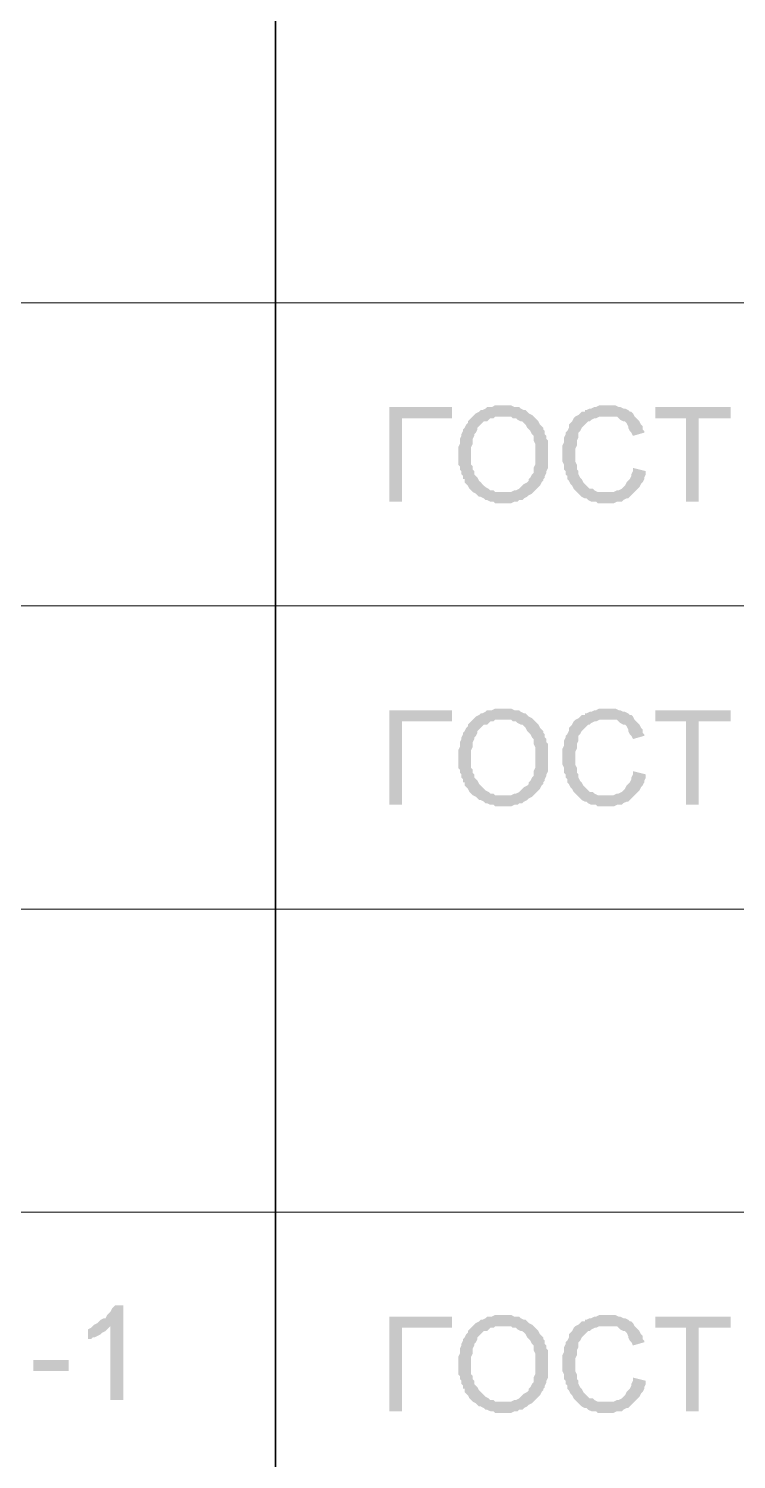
# Model space of a CAD drawing. Header units: millimetres. Extents: x -383313 to -161684, y -117025 to 99224.
# Drawn here: x -371115 to -369246, y -32734 to -28959 of the extents above; entities that cross this region are included whole.
import ezdxf

# ---------------------------------------------------------------- set-up
doc = ezdxf.new("R2010")
doc.units = ezdxf.units.MM
doc.header["$MEASUREMENT"] = 0
doc.layers.add('PDF_Geometry', color=7, linetype='Continuous')
doc.layers.add('PDF_Solid Fills', color=7, linetype='Continuous')

# ---------------------------------------------------------------- blocks, each defined once
blk = doc.blocks.new('A$Cf5759c35')
at = {"layer": 'PDF_Solid Fills'}
for points in [[(-11535.8, -11692.5), (-11700.9, -11692.5), (-11700.9, -11942.2), (-11667.1, -11942.2), (-11667.1, -11722.1), (-11535.8, -11722.1)], [(-11400.4, -11688.2), (-11400.4, -11688.2), (-11421.5, -11688.2), (-11430, -11692.5), (-11434.2, -11692.5), (-11442.7, -11692.5), (-11446.9, -11696.7), (-11455.4, -11700.9), (-11459.6, -11700.9), (-11463.9, -11705.2), (-11472.3, -11709.4), (-11476.6, -11713.6), (-11400.4, -11717.9), (-11391.9, -11717.9), (-11387.7, -11717.9), (-11379.2, -11717.9), (-11375, -11722.1), (-11366.5, -11722.1), (-11362.3, -11726.3), (-11353.8, -11730.6), (-11349.6, -11730.6), (-11345.3, -11734.8), (-11341.1, -11739), (-11336.9, -11747.5), (-11332.6, -11751.7), (-11328.4, -11756), (-11324.2, -11764.4), (-11319.9, -11768.7), (-11319.9, -11777.1), (-11319.9, -11781.4), (-11315.7, -11789.8), (-11315.7, -11794.1), (-11315.7, -11802.5), (-11315.7, -11811), (-11315.7, -11819.5), (-11315.7, -11823.7), (-11315.7, -11832.2), (-11315.7, -11840.6), (-11315.7, -11844.9), (-11319.9, -11853.3), (-11319.9, -11857.6), (-11319.9, -11866), (-11324.2, -11870.3), (-11328.4, -11878.7), (-11332.6, -11883), (-11332.6, -11887.2), (-11336.9, -11891.4), (-11336.9, -11891.4), (-11345.3, -11895.7), (-11349.6, -11899.9), (-11353.8, -11904.1), (-11358, -11908.4), (-11366.5, -11912.6), (-11370.7, -11912.6), (-11379.2, -11916.8), (-11383.4, -11916.8), (-11391.9, -11916.8), (-11400.4, -11916.8), (-11319.9, -11916.8), (-11315.7, -11912.6), (-11311.5, -11908.4), (-11307.2, -11904.1), (-11303, -11899.9), (-11298.8, -11891.4), (-11294.5, -11887.2), (-11294.5, -11883), (-11290.3, -11878.7), (-11290.3, -11874.5), (-11286.1, -11866), (-11286.1, -11861.8), (-11281.8, -11853.3), (-11281.8, -11844.9), (-11281.8, -11840.6), (-11281.8, -11832.2), (-11281.8, -11823.7), (-11281.8, -11819.5), (-11281.8, -11819.5), (-11281.8, -11811), (-11281.8, -11802.5), (-11281.8, -11794.1), (-11281.8, -11789.8), (-11281.8, -11781.4), (-11286.1, -11777.1), (-11286.1, -11768.7), (-11290.3, -11764.4), (-11290.3, -11756), (-11294.5, -11751.7), (-11294.5, -11747.5), (-11298.8, -11743.3), (-11303, -11739), (-11307.2, -11730.6), (-11311.5, -11726.3), (-11315.7, -11722.1), (-11319.9, -11717.9), (-11324.2, -11713.6), (-11332.6, -11709.4), (-11336.9, -11705.2), (-11341.1, -11700.9), (-11345.3, -11700.9), (-11353.8, -11696.7), (-11358, -11692.5), (-11366.5, -11692.5), (-11370.7, -11692.5), (-11379.2, -11688.2), (-11383.4, -11688.2), (-11391.9, -11688.2)], [(-11125.2, -11688.2), (-11125.2, -11688.2), (-11146.4, -11688.2), (-11154.8, -11692.5), (-11159.1, -11692.5), (-11167.5, -11696.7), (-11171.8, -11696.7), (-11180.2, -11700.9), (-11184.5, -11700.9), (-11184.5, -11705.2), (-11192.9, -11705.2), (-11197.2, -11709.4), (-11201.4, -11713.6), (-11209.9, -11717.9), (-11214.1, -11722.1), (-11218.3, -11730.6), (-11222.6, -11734.8), (-11226.8, -11739), (-11226.8, -11747.5), (-11226.8, -11747.5), (-11231, -11756), (-11235.3, -11760.2), (-11235.3, -11764.4), (-11239.5, -11772.9), (-11239.5, -11781.4), (-11239.5, -11785.6), (-11243.7, -11794.1), (-11243.7, -11798.3), (-11243.7, -11806.8), (-11243.7, -11815.2), (-11243.7, -11823.7), (-11243.7, -11827.9), (-11243.7, -11836.4), (-11239.5, -11844.9), (-11239.5, -11849.1), (-11239.5, -11857.6), (-11235.3, -11861.8), (-11235.3, -11870.3), (-11231, -11874.5), (-11231, -11883), (-11231, -11883), (-11226.8, -11887.2), (-11222.6, -11895.7), (-11218.3, -11899.9), (-11214.1, -11908.4), (-11209.9, -11912.6), (-11205.6, -11916.8), (-11201.4, -11921.1), (-11129.4, -11916.8), (-11133.7, -11916.8), (-11137.9, -11916.8), (-11146.4, -11916.8), (-11150.6, -11916.8), (-11159.1, -11912.6), (-11163.3, -11908.4), (-11171.8, -11908.4), (-11176, -11904.1), (-11180.2, -11899.9), (-11184.5, -11895.7), (-11188.7, -11891.4), (-11192.9, -11883), (-11197.2, -11878.7), (-11201.4, -11870.3), (-11201.4, -11870.3), (-11201.4, -11861.8), (-11205.6, -11857.6), (-11205.6, -11849.1), (-11205.6, -11844.9), (-11209.9, -11836.4), (-11209.9, -11832.2), (-11209.9, -11823.7), (-11209.9, -11815.2), (-11209.9, -11815.2), (-11209.9, -11806.8), (-11209.9, -11802.5), (-11205.6, -11794.1), (-11205.6, -11785.6), (-11205.6, -11781.4), (-11201.4, -11772.9), (-11201.4, -11768.7), (-11201.4, -11760.2), (-11197.2, -11756), (-11192.9, -11747.5), (-11188.7, -11743.3), (-11184.5, -11739), (-11180.2, -11734.8), (-11176, -11730.6), (-11171.8, -11730.6), (-11167.5, -11726.3), (-11159.1, -11722.1), (-11154.8, -11722.1), (-11146.4, -11717.9), (-11142.1, -11717.9), (-11133.7, -11717.9), (-11125.2, -11717.9), (-11053.2, -11717.9), (-11057.5, -11709.4), (-11061.7, -11705.2), (-11065.9, -11705.2), (-11070.2, -11700.9), (-11078.6, -11696.7), (-11082.9, -11696.7), (-11091.3, -11692.5), (-11095.6, -11692.5), (-11104, -11688.2), (-11112.5, -11688.2), (-11116.7, -11688.2)], [(-10799.2, -11692.5), (-10998.2, -11692.5), (-10998.2, -11722.1), (-10917.8, -11722.1), (-10917.8, -11942.2), (-10883.9, -11942.2), (-10883.9, -11722.1), (-10799.2, -11722.1)], [(-11476.6, -11713.6), (-11480.8, -11717.9), (-11485, -11722.1), (-11489.3, -11726.3), (-11493.5, -11730.6), (-11493.5, -11734.8), (-11497.7, -11739), (-11502, -11747.5), (-11506.2, -11751.7), (-11506.2, -11756), (-11510.4, -11764.4), (-11510.4, -11768.7), (-11514.7, -11777.1), (-11514.7, -11781.4), (-11514.7, -11789.8), (-11518.9, -11798.3), (-11518.9, -11806.8), (-11518.9, -11811), (-11518.9, -11819.5), (-11518.9, -11823.7), (-11518.9, -11827.9), (-11518.9, -11836.4), (-11518.9, -11844.9), (-11514.7, -11849.1), (-11514.7, -11857.6), (-11510.4, -11861.8), (-11510.4, -11870.3), (-11506.2, -11874.5), (-11506.2, -11883), (-11502, -11883), (-11502, -11891.4), (-11497.7, -11895.7), (-11493.5, -11899.9), (-11489.3, -11908.4), (-11485, -11912.6), (-11480.8, -11916.8), (-11472.3, -11921.1), (-11468.1, -11925.3), (-11463.9, -11929.5), (-11459.6, -11929.5), (-11451.2, -11933.8), (-11446.9, -11938), (-11442.7, -11938), (-11434.2, -11942.2), (-11425.8, -11942.2), (-11421.5, -11946.5), (-11413.1, -11946.5), (-11404.6, -11946.5), (-11400.4, -11946.5), (-11400.4, -11946.5), (-11391.9, -11946.5), (-11383.4, -11946.5), (-11379.2, -11946.5), (-11370.7, -11942.2), (-11362.3, -11942.2), (-11358, -11938), (-11349.6, -11938), (-11345.3, -11933.8), (-11336.9, -11929.5), (-11336.9, -11929.5), (-11332.6, -11925.3), (-11324.2, -11921.1), (-11319.9, -11916.8), (-11400.4, -11916.8), (-11400.4, -11916.8), (-11408.8, -11916.8), (-11413.1, -11916.8), (-11421.5, -11916.8), (-11425.8, -11912.6), (-11434.2, -11912.6), (-11438.5, -11908.4), (-11446.9, -11904.1), (-11451.2, -11899.9), (-11455.4, -11895.7), (-11459.6, -11891.4), (-11459.6, -11891.4), (-11463.9, -11887.2), (-11468.1, -11878.7), (-11472.3, -11874.5), (-11476.6, -11870.3), (-11476.6, -11861.8), (-11480.8, -11857.6), (-11480.8, -11849.1), (-11485, -11844.9), (-11485, -11836.4), (-11485, -11827.9), (-11485, -11819.5), (-11485, -11815.2), (-11485, -11806.8), (-11485, -11798.3), (-11480.8, -11789.8), (-11480.8, -11781.4), (-11480.8, -11777.1), (-11476.6, -11768.7), (-11476.6, -11764.4), (-11472.3, -11760.2), (-11468.1, -11751.7), (-11468.1, -11747.5), (-11463.9, -11743.3), (-11459.6, -11739), (-11455.4, -11734.8), (-11451.2, -11730.6), (-11442.7, -11730.6), (-11438.5, -11726.3), (-11434.2, -11722.1), (-11425.8, -11722.1), (-11421.5, -11717.9), (-11413.1, -11717.9), (-11404.6, -11717.9), (-11400.4, -11717.9)], [(-11053.2, -11717.9), (-11125.2, -11717.9), (-11099.8, -11717.9), (-11095.6, -11722.1), (-11091.3, -11726.3), (-11082.9, -11730.6), (-11078.6, -11730.6), (-11074.4, -11734.8), (-11070.2, -11743.3), (-11070.2, -11747.5), (-11065.9, -11756), (-11061.7, -11760.2), (-11057.5, -11768.7), (-11027.8, -11760.2), (-11027.8, -11756), (-11032.1, -11751.7), (-11032.1, -11743.3), (-11036.3, -11739), (-11040.5, -11730.6), (-11044.8, -11726.3), (-11049, -11722.1)], [(-11057.5, -11853.3), (-11057.5, -11853.3), (-11057.5, -11861.8), (-11061.7, -11870.3), (-11061.7, -11874.5), (-11065.9, -11883), (-11070.2, -11887.2), (-11074.4, -11891.4), (-11078.6, -11899.9), (-11082.9, -11904.1), (-11082.9, -11904.1), (-11087.1, -11908.4), (-11095.6, -11912.6), (-11099.8, -11912.6), (-11108.3, -11916.8), (-11112.5, -11916.8), (-11121, -11916.8), (-11129.4, -11916.8), (-11201.4, -11921.1), (-11197.2, -11925.3), (-11192.9, -11929.5), (-11184.5, -11933.8), (-11180.2, -11933.8), (-11176, -11938), (-11167.5, -11942.2), (-11163.3, -11942.2), (-11154.8, -11942.2), (-11150.6, -11946.5), (-11142.1, -11946.5), (-11133.7, -11946.5), (-11125.2, -11946.5), (-11125.2, -11946.5), (-11116.7, -11946.5), (-11108.3, -11946.5), (-11099.8, -11942.2), (-11095.6, -11942.2), (-11087.1, -11942.2), (-11082.9, -11938), (-11074.4, -11933.8), (-11070.2, -11933.8), (-11065.9, -11929.5), (-11061.7, -11925.3), (-11057.5, -11921.1), (-11053.2, -11916.8), (-11049, -11912.6), (-11044.8, -11908.4), (-11040.5, -11904.1), (-11036.3, -11895.7), (-11032.1, -11891.4), (-11027.8, -11883), (-11027.8, -11878.7), (-11023.6, -11870.3), (-11023.6, -11861.8)], [(-11535.8, -12492.6), (-11700.9, -12492.6), (-11700.9, -12742.3), (-11667.1, -12742.3), (-11667.1, -12522.2), (-11535.8, -12522.2)], [(-11400.4, -12488.3), (-11400.4, -12488.3), (-11421.5, -12488.3), (-11430, -12492.6), (-11434.2, -12492.6), (-11442.7, -12492.6), (-11446.9, -12496.8), (-11455.4, -12501), (-11459.6, -12501), (-11463.9, -12505.3), (-11472.3, -12509.5), (-11476.6, -12513.7), (-11400.4, -12518), (-11391.9, -12518), (-11387.7, -12518), (-11379.2, -12518), (-11375, -12522.2), (-11366.5, -12522.2), (-11362.3, -12526.4), (-11353.8, -12530.7), (-11349.6, -12530.7), (-11345.3, -12534.9), (-11341.1, -12539.1), (-11336.9, -12547.6), (-11332.6, -12551.8), (-11328.4, -12556.1), (-11324.2, -12564.5), (-11319.9, -12568.8), (-11319.9, -12577.2), (-11319.9, -12581.5), (-11315.7, -12589.9), (-11315.7, -12594.2), (-11315.7, -12602.6), (-11315.7, -12611.1), (-11315.7, -12619.6), (-11315.7, -12623.8), (-11315.7, -12632.3), (-11315.7, -12640.7), (-11315.7, -12645), (-11319.9, -12653.4), (-11319.9, -12657.7), (-11319.9, -12666.1), (-11324.2, -12670.4), (-11328.4, -12678.8), (-11332.6, -12683.1), (-11332.6, -12687.3), (-11336.9, -12691.5), (-11336.9, -12691.5), (-11345.3, -12695.8), (-11349.6, -12700), (-11353.8, -12704.2), (-11358, -12708.5), (-11366.5, -12712.7), (-11370.7, -12712.7), (-11379.2, -12716.9), (-11383.4, -12716.9), (-11391.9, -12716.9), (-11400.4, -12716.9), (-11319.9, -12716.9), (-11315.7, -12712.7), (-11311.5, -12708.5), (-11307.2, -12704.2), (-11303, -12700), (-11298.8, -12691.5), (-11294.5, -12687.3), (-11294.5, -12683.1), (-11290.3, -12678.8), (-11290.3, -12674.6), (-11286.1, -12666.1), (-11286.1, -12661.9), (-11281.8, -12653.4), (-11281.8, -12645), (-11281.8, -12640.7), (-11281.8, -12632.3), (-11281.8, -12623.8), (-11281.8, -12619.6), (-11281.8, -12619.6), (-11281.8, -12611.1), (-11281.8, -12602.6), (-11281.8, -12594.2), (-11281.8, -12589.9), (-11281.8, -12581.5), (-11286.1, -12577.2), (-11286.1, -12568.8), (-11290.3, -12564.5), (-11290.3, -12556.1), (-11294.5, -12551.8), (-11294.5, -12547.6), (-11298.8, -12543.4), (-11303, -12539.1), (-11307.2, -12530.7), (-11311.5, -12526.4), (-11315.7, -12522.2), (-11319.9, -12518), (-11324.2, -12513.7), (-11332.6, -12509.5), (-11336.9, -12505.3), (-11341.1, -12501), (-11345.3, -12501), (-11353.8, -12496.8), (-11358, -12492.6), (-11366.5, -12492.6), (-11370.7, -12492.6), (-11379.2, -12488.3), (-11383.4, -12488.3), (-11391.9, -12488.3)], [(-11125.2, -12488.3), (-11125.2, -12488.3), (-11146.4, -12488.3), (-11154.8, -12492.6), (-11159.1, -12492.6), (-11167.5, -12496.8), (-11171.8, -12496.8), (-11180.2, -12501), (-11184.5, -12501), (-11184.5, -12505.3), (-11192.9, -12505.3), (-11197.2, -12509.5), (-11201.4, -12513.7), (-11209.9, -12518), (-11214.1, -12522.2), (-11218.3, -12530.7), (-11222.6, -12534.9), (-11226.8, -12539.1), (-11226.8, -12547.6), (-11226.8, -12547.6), (-11231, -12556.1), (-11235.3, -12560.3), (-11235.3, -12564.5), (-11239.5, -12573), (-11239.5, -12581.5), (-11239.5, -12585.7), (-11243.7, -12594.2), (-11243.7, -12598.4), (-11243.7, -12606.9), (-11243.7, -12615.3), (-11243.7, -12623.8), (-11243.7, -12628), (-11243.7, -12636.5), (-11239.5, -12645), (-11239.5, -12649.2), (-11239.5, -12657.7), (-11235.3, -12661.9), (-11235.3, -12670.4), (-11231, -12674.6), (-11231, -12683.1), (-11231, -12683.1), (-11226.8, -12687.3), (-11222.6, -12695.8), (-11218.3, -12700), (-11214.1, -12708.5), (-11209.9, -12712.7), (-11205.6, -12716.9), (-11201.4, -12721.2), (-11129.4, -12716.9), (-11133.7, -12716.9), (-11137.9, -12716.9), (-11146.4, -12716.9), (-11150.6, -12716.9), (-11159.1, -12712.7), (-11163.3, -12708.5), (-11171.8, -12708.5), (-11176, -12704.2), (-11180.2, -12700), (-11184.5, -12695.8), (-11188.7, -12691.5), (-11192.9, -12683.1), (-11197.2, -12678.8), (-11201.4, -12670.4), (-11201.4, -12670.4), (-11201.4, -12661.9), (-11205.6, -12657.7), (-11205.6, -12649.2), (-11205.6, -12645), (-11209.9, -12636.5), (-11209.9, -12632.3), (-11209.9, -12623.8), (-11209.9, -12615.3), (-11209.9, -12615.3), (-11209.9, -12606.9), (-11209.9, -12602.6), (-11205.6, -12594.2), (-11205.6, -12585.7), (-11205.6, -12581.5), (-11201.4, -12573), (-11201.4, -12568.8), (-11201.4, -12560.3), (-11197.2, -12556.1), (-11192.9, -12547.6), (-11188.7, -12543.4), (-11184.5, -12539.1), (-11180.2, -12534.9), (-11176, -12530.7), (-11171.8, -12530.7), (-11167.5, -12526.4), (-11159.1, -12522.2), (-11154.8, -12522.2), (-11146.4, -12518), (-11142.1, -12518), (-11133.7, -12518), (-11125.2, -12518), (-11053.2, -12518), (-11057.5, -12509.5), (-11061.7, -12505.3), (-11065.9, -12505.3), (-11070.2, -12501), (-11078.6, -12496.8), (-11082.9, -12496.8), (-11091.3, -12492.6), (-11095.6, -12492.6), (-11104, -12488.3), (-11112.5, -12488.3), (-11116.7, -12488.3)], [(-10799.2, -12492.6), (-10998.2, -12492.6), (-10998.2, -12522.2), (-10917.8, -12522.2), (-10917.8, -12742.3), (-10883.9, -12742.3), (-10883.9, -12522.2), (-10799.2, -12522.2)], [(-11476.6, -12513.7), (-11480.8, -12518), (-11485, -12522.2), (-11489.3, -12526.4), (-11493.5, -12530.7), (-11493.5, -12534.9), (-11497.7, -12539.1), (-11502, -12547.6), (-11506.2, -12551.8), (-11506.2, -12556.1), (-11510.4, -12564.5), (-11510.4, -12568.8), (-11514.7, -12577.2), (-11514.7, -12581.5), (-11514.7, -12589.9), (-11518.9, -12598.4), (-11518.9, -12606.9), (-11518.9, -12611.1), (-11518.9, -12619.6), (-11518.9, -12623.8), (-11518.9, -12628), (-11518.9, -12636.5), (-11518.9, -12645), (-11514.7, -12649.2), (-11514.7, -12657.7), (-11510.4, -12661.9), (-11510.4, -12670.4), (-11506.2, -12674.6), (-11506.2, -12683.1), (-11502, -12683.1), (-11502, -12691.5), (-11497.7, -12695.8), (-11493.5, -12700), (-11489.3, -12708.5), (-11485, -12712.7), (-11480.8, -12716.9), (-11472.3, -12721.2), (-11468.1, -12725.4), (-11463.9, -12729.6), (-11459.6, -12729.6), (-11451.2, -12733.9), (-11446.9, -12738.1), (-11442.7, -12738.1), (-11434.2, -12742.3), (-11425.8, -12742.3), (-11421.5, -12746.6), (-11413.1, -12746.6), (-11404.6, -12746.6), (-11400.4, -12746.6), (-11400.4, -12746.6), (-11391.9, -12746.6), (-11383.4, -12746.6), (-11379.2, -12746.6), (-11370.7, -12742.3), (-11362.3, -12742.3), (-11358, -12738.1), (-11349.6, -12738.1), (-11345.3, -12733.9), (-11336.9, -12729.6), (-11336.9, -12729.6), (-11332.6, -12725.4), (-11324.2, -12721.2), (-11319.9, -12716.9), (-11400.4, -12716.9), (-11400.4, -12716.9), (-11408.8, -12716.9), (-11413.1, -12716.9), (-11421.5, -12716.9), (-11425.8, -12712.7), (-11434.2, -12712.7), (-11438.5, -12708.5), (-11446.9, -12704.2), (-11451.2, -12700), (-11455.4, -12695.8), (-11459.6, -12691.5), (-11459.6, -12691.5), (-11463.9, -12687.3), (-11468.1, -12678.8), (-11472.3, -12674.6), (-11476.6, -12670.4), (-11476.6, -12661.9), (-11480.8, -12657.7), (-11480.8, -12649.2), (-11485, -12645), (-11485, -12636.5), (-11485, -12628), (-11485, -12619.6), (-11485, -12615.3), (-11485, -12606.9), (-11485, -12598.4), (-11480.8, -12589.9), (-11480.8, -12581.5), (-11480.8, -12577.2), (-11476.6, -12568.8), (-11476.6, -12564.5), (-11472.3, -12560.3), (-11468.1, -12551.8), (-11468.1, -12547.6), (-11463.9, -12543.4), (-11459.6, -12539.1), (-11455.4, -12534.9), (-11451.2, -12530.7), (-11442.7, -12530.7), (-11438.5, -12526.4), (-11434.2, -12522.2), (-11425.8, -12522.2), (-11421.5, -12518), (-11413.1, -12518), (-11404.6, -12518), (-11400.4, -12518)], [(-11053.2, -12518), (-11125.2, -12518), (-11099.8, -12518), (-11095.6, -12522.2), (-11091.3, -12526.4), (-11082.9, -12530.7), (-11078.6, -12530.7), (-11074.4, -12534.9), (-11070.2, -12543.4), (-11070.2, -12547.6), (-11065.9, -12556.1), (-11061.7, -12560.3), (-11057.5, -12568.8), (-11027.8, -12560.3), (-11027.8, -12556.1), (-11032.1, -12551.8), (-11032.1, -12543.4), (-11036.3, -12539.1), (-11040.5, -12530.7), (-11044.8, -12526.4), (-11049, -12522.2)], [(-11057.5, -12653.4), (-11057.5, -12653.4), (-11057.5, -12661.9), (-11061.7, -12670.4), (-11061.7, -12674.6), (-11065.9, -12683.1), (-11070.2, -12687.3), (-11074.4, -12691.5), (-11078.6, -12700), (-11082.9, -12704.2), (-11082.9, -12704.2), (-11087.1, -12708.5), (-11095.6, -12712.7), (-11099.8, -12712.7), (-11108.3, -12716.9), (-11112.5, -12716.9), (-11121, -12716.9), (-11129.4, -12716.9), (-11201.4, -12721.2), (-11197.2, -12725.4), (-11192.9, -12729.6), (-11184.5, -12733.9), (-11180.2, -12733.9), (-11176, -12738.1), (-11167.5, -12742.3), (-11163.3, -12742.3), (-11154.8, -12742.3), (-11150.6, -12746.6), (-11142.1, -12746.6), (-11133.7, -12746.6), (-11125.2, -12746.6), (-11125.2, -12746.6), (-11116.7, -12746.6), (-11108.3, -12746.6), (-11099.8, -12742.3), (-11095.6, -12742.3), (-11087.1, -12742.3), (-11082.9, -12738.1), (-11074.4, -12733.9), (-11070.2, -12733.9), (-11065.9, -12729.6), (-11061.7, -12725.4), (-11057.5, -12721.2), (-11053.2, -12716.9), (-11049, -12712.7), (-11044.8, -12708.5), (-11040.5, -12704.2), (-11036.3, -12695.8), (-11032.1, -12691.5), (-11027.8, -12683.1), (-11027.8, -12678.8), (-11023.6, -12670.4), (-11023.6, -12661.9)], [(-12403.7, -14063.1), (-12424.8, -14063.1), (-12429.1, -14067.4), (-12433.3, -14071.6), (-12437.5, -14080.1), (-12441.8, -14084.3), (-12446, -14088.5), (-12450.2, -14097), (-12454.5, -14097), (-12462.9, -14101.2), (-12467.2, -14105.5), (-12471.4, -14109.7), (-12479.9, -14113.9), (-12437.5, -14118.2), (-12437.5, -14312.9), (-12403.7, -14312.9)], [(-12479.9, -14113.9), (-12484.1, -14118.2), (-12488.3, -14122.4), (-12496.8, -14126.6), (-12496.8, -14156.3), (-12496.8, -14152), (-12488.3, -14152), (-12484.1, -14147.8), (-12479.9, -14147.8), (-12471.4, -14143.6), (-12462.9, -14139.3), (-12462.9, -14139.3), (-12458.7, -14135.1), (-12450.2, -14130.9), (-12446, -14126.6), (-12441.8, -14122.4), (-12437.5, -14118.2)], [(-11535.8, -14092.8), (-11700.9, -14092.8), (-11700.9, -14342.5), (-11667.1, -14342.5), (-11667.1, -14122.4), (-11535.8, -14122.4)], [(-11476.6, -14113.9), (-11480.8, -14118.2), (-11485, -14122.4), (-11489.3, -14126.6), (-11493.5, -14130.9), (-11493.5, -14135.1), (-11497.7, -14139.3), (-11502, -14147.8), (-11506.2, -14152), (-11506.2, -14156.3), (-11510.4, -14164.7), (-11510.4, -14169), (-11514.7, -14177.4), (-11514.7, -14181.7), (-11514.7, -14190.1), (-11518.9, -14198.6), (-11518.9, -14207.1), (-11518.9, -14211.3), (-11518.9, -14219.8), (-11518.9, -14224), (-11518.9, -14228.2), (-11518.9, -14236.7), (-11518.9, -14245.2), (-11514.7, -14249.4), (-11514.7, -14257.9), (-11510.4, -14262.1), (-11510.4, -14270.6), (-11506.2, -14274.8), (-11506.2, -14283.3), (-11502, -14283.3), (-11502, -14291.7), (-11497.7, -14296), (-11493.5, -14300.2), (-11489.3, -14308.7), (-11485, -14312.9), (-11480.8, -14317.1), (-11472.3, -14321.4), (-11468.1, -14325.6), (-11463.9, -14329.8), (-11459.6, -14329.8), (-11451.2, -14334.1), (-11446.9, -14338.3), (-11442.7, -14338.3), (-11434.2, -14342.5), (-11425.8, -14342.5), (-11421.5, -14346.8), (-11413.1, -14346.8), (-11404.6, -14346.8), (-11400.4, -14346.8), (-11400.4, -14346.8), (-11391.9, -14346.8), (-11383.4, -14346.8), (-11379.2, -14346.8), (-11370.7, -14342.5), (-11362.3, -14342.5), (-11358, -14338.3), (-11349.6, -14338.3), (-11345.3, -14334.1), (-11336.9, -14329.8), (-11336.9, -14329.8), (-11332.6, -14325.6), (-11324.2, -14321.4), (-11319.9, -14317.1), (-11400.4, -14317.1), (-11400.4, -14317.1), (-11408.8, -14317.1), (-11413.1, -14317.1), (-11421.5, -14317.1), (-11425.8, -14312.9), (-11434.2, -14312.9), (-11438.5, -14308.7), (-11446.9, -14304.4), (-11451.2, -14300.2), (-11455.4, -14296), (-11459.6, -14291.7), (-11459.6, -14291.7), (-11463.9, -14287.5), (-11468.1, -14279), (-11472.3, -14274.8), (-11476.6, -14270.6), (-11476.6, -14262.1), (-11480.8, -14257.9), (-11480.8, -14249.4), (-11485, -14245.2), (-11485, -14236.7), (-11485, -14228.2), (-11485, -14219.8), (-11485, -14215.5), (-11485, -14207.1), (-11485, -14198.6), (-11480.8, -14190.1), (-11480.8, -14181.7), (-11480.8, -14177.4), (-11476.6, -14169), (-11476.6, -14164.7), (-11472.3, -14160.5), (-11468.1, -14152), (-11468.1, -14147.8), (-11463.9, -14143.6), (-11459.6, -14139.3), (-11455.4, -14135.1), (-11451.2, -14130.9), (-11442.7, -14130.9), (-11438.5, -14126.6), (-11434.2, -14122.4), (-11425.8, -14122.4), (-11421.5, -14118.2), (-11413.1, -14118.2), (-11404.6, -14118.2), (-11400.4, -14118.2)], [(-11400.4, -14088.5), (-11400.4, -14088.5), (-11421.5, -14088.5), (-11430, -14092.8), (-11434.2, -14092.8), (-11442.7, -14092.8), (-11446.9, -14097), (-11455.4, -14101.2), (-11459.6, -14101.2), (-11463.9, -14105.5), (-11472.3, -14109.7), (-11476.6, -14113.9), (-11400.4, -14118.2), (-11391.9, -14118.2), (-11387.7, -14118.2), (-11379.2, -14118.2), (-11375, -14122.4), (-11366.5, -14122.4), (-11362.3, -14126.6), (-11353.8, -14130.9), (-11349.6, -14130.9), (-11345.3, -14135.1), (-11341.1, -14139.3), (-11336.9, -14147.8), (-11332.6, -14152), (-11328.4, -14156.3), (-11324.2, -14164.7), (-11319.9, -14169), (-11319.9, -14177.4), (-11319.9, -14181.7), (-11315.7, -14190.1), (-11315.7, -14194.4), (-11315.7, -14202.8), (-11315.7, -14211.3), (-11315.7, -14219.8), (-11315.7, -14224), (-11315.7, -14232.5), (-11315.7, -14240.9), (-11315.7, -14245.2), (-11319.9, -14253.6), (-11319.9, -14257.9), (-11319.9, -14266.3), (-11324.2, -14270.6), (-11328.4, -14279), (-11332.6, -14283.3), (-11332.6, -14287.5), (-11336.9, -14291.7), (-11336.9, -14291.7), (-11345.3, -14296), (-11349.6, -14300.2), (-11353.8, -14304.4), (-11358, -14308.7), (-11366.5, -14312.9), (-11370.7, -14312.9), (-11379.2, -14317.1), (-11383.4, -14317.1), (-11391.9, -14317.1), (-11400.4, -14317.1), (-11319.9, -14317.1), (-11315.7, -14312.9), (-11311.5, -14308.7), (-11307.2, -14304.4), (-11303, -14300.2), (-11298.8, -14291.7), (-11294.5, -14287.5), (-11294.5, -14283.3), (-11290.3, -14279), (-11290.3, -14274.8), (-11286.1, -14266.3), (-11286.1, -14262.1), (-11281.8, -14253.6), (-11281.8, -14245.2), (-11281.8, -14240.9), (-11281.8, -14232.5), (-11281.8, -14224), (-11281.8, -14219.8), (-11281.8, -14219.8), (-11281.8, -14211.3), (-11281.8, -14202.8), (-11281.8, -14194.4), (-11281.8, -14190.1), (-11281.8, -14181.7), (-11286.1, -14177.4), (-11286.1, -14169), (-11290.3, -14164.7), (-11290.3, -14156.3), (-11294.5, -14152), (-11294.5, -14147.8), (-11298.8, -14143.6), (-11303, -14139.3), (-11307.2, -14130.9), (-11311.5, -14126.6), (-11315.7, -14122.4), (-11319.9, -14118.2), (-11324.2, -14113.9), (-11332.6, -14109.7), (-11336.9, -14105.5), (-11341.1, -14101.2), (-11345.3, -14101.2), (-11353.8, -14097), (-11358, -14092.8), (-11366.5, -14092.8), (-11370.7, -14092.8), (-11379.2, -14088.5), (-11383.4, -14088.5), (-11391.9, -14088.5)], [(-11125.2, -14088.5), (-11125.2, -14088.5), (-11146.4, -14088.5), (-11154.8, -14092.8), (-11159.1, -14092.8), (-11167.5, -14097), (-11171.8, -14097), (-11180.2, -14101.2), (-11184.5, -14101.2), (-11184.5, -14105.5), (-11192.9, -14105.5), (-11197.2, -14109.7), (-11201.4, -14113.9), (-11209.9, -14118.2), (-11214.1, -14122.4), (-11218.3, -14130.9), (-11222.6, -14135.1), (-11226.8, -14139.3), (-11226.8, -14147.8), (-11226.8, -14147.8), (-11231, -14156.3), (-11235.3, -14160.5), (-11235.3, -14164.7), (-11239.5, -14173.2), (-11239.5, -14181.7), (-11239.5, -14185.9), (-11243.7, -14194.4), (-11243.7, -14198.6), (-11243.7, -14207.1), (-11243.7, -14215.5), (-11243.7, -14224), (-11243.7, -14228.2), (-11243.7, -14236.7), (-11239.5, -14245.2), (-11239.5, -14249.4), (-11239.5, -14257.9), (-11235.3, -14262.1), (-11235.3, -14270.6), (-11231, -14274.8), (-11231, -14283.3), (-11231, -14283.3), (-11226.8, -14287.5), (-11222.6, -14296), (-11218.3, -14300.2), (-11214.1, -14308.7), (-11209.9, -14312.9), (-11205.6, -14317.1), (-11201.4, -14321.4), (-11129.4, -14317.1), (-11133.7, -14317.1), (-11137.9, -14317.1), (-11146.4, -14317.1), (-11150.6, -14317.1), (-11159.1, -14312.9), (-11163.3, -14308.7), (-11171.8, -14308.7), (-11176, -14304.4), (-11180.2, -14300.2), (-11184.5, -14296), (-11188.7, -14291.7), (-11192.9, -14283.3), (-11197.2, -14279), (-11201.4, -14270.6), (-11201.4, -14270.6), (-11201.4, -14262.1), (-11205.6, -14257.9), (-11205.6, -14249.4), (-11205.6, -14245.2), (-11209.9, -14236.7), (-11209.9, -14232.5), (-11209.9, -14224), (-11209.9, -14215.5), (-11209.9, -14215.5), (-11209.9, -14207.1), (-11209.9, -14202.8), (-11205.6, -14194.4), (-11205.6, -14185.9), (-11205.6, -14181.7), (-11201.4, -14173.2), (-11201.4, -14169), (-11201.4, -14160.5), (-11197.2, -14156.3), (-11192.9, -14147.8), (-11188.7, -14143.6), (-11184.5, -14139.3), (-11180.2, -14135.1), (-11176, -14130.9), (-11171.8, -14130.9), (-11167.5, -14126.6), (-11159.1, -14122.4), (-11154.8, -14122.4), (-11146.4, -14118.2), (-11142.1, -14118.2), (-11133.7, -14118.2), (-11125.2, -14118.2), (-11053.2, -14118.2), (-11057.5, -14109.7), (-11061.7, -14105.5), (-11065.9, -14105.5), (-11070.2, -14101.2), (-11078.6, -14097), (-11082.9, -14097), (-11091.3, -14092.8), (-11095.6, -14092.8), (-11104, -14088.5), (-11112.5, -14088.5), (-11116.7, -14088.5)], [(-11053.2, -14118.2), (-11125.2, -14118.2), (-11099.8, -14118.2), (-11095.6, -14122.4), (-11091.3, -14126.6), (-11082.9, -14130.9), (-11078.6, -14130.9), (-11074.4, -14135.1), (-11070.2, -14143.6), (-11070.2, -14147.8), (-11065.9, -14156.3), (-11061.7, -14160.5), (-11057.5, -14169), (-11027.8, -14160.5), (-11027.8, -14156.3), (-11032.1, -14152), (-11032.1, -14143.6), (-11036.3, -14139.3), (-11040.5, -14130.9), (-11044.8, -14126.6), (-11049, -14122.4)], [(-10799.2, -14092.8), (-10998.2, -14092.8), (-10998.2, -14122.4), (-10917.8, -14122.4), (-10917.8, -14342.5), (-10883.9, -14342.5), (-10883.9, -14122.4), (-10799.2, -14122.4)], [(-11057.5, -14253.6), (-11057.5, -14253.6), (-11057.5, -14262.1), (-11061.7, -14270.6), (-11061.7, -14274.8), (-11065.9, -14283.3), (-11070.2, -14287.5), (-11074.4, -14291.7), (-11078.6, -14300.2), (-11082.9, -14304.4), (-11082.9, -14304.4), (-11087.1, -14308.7), (-11095.6, -14312.9), (-11099.8, -14312.9), (-11108.3, -14317.1), (-11112.5, -14317.1), (-11121, -14317.1), (-11129.4, -14317.1), (-11201.4, -14321.4), (-11197.2, -14325.6), (-11192.9, -14329.8), (-11184.5, -14334.1), (-11180.2, -14334.1), (-11176, -14338.3), (-11167.5, -14342.5), (-11163.3, -14342.5), (-11154.8, -14342.5), (-11150.6, -14346.8), (-11142.1, -14346.8), (-11133.7, -14346.8), (-11125.2, -14346.8), (-11125.2, -14346.8), (-11116.7, -14346.8), (-11108.3, -14346.8), (-11099.8, -14342.5), (-11095.6, -14342.5), (-11087.1, -14342.5), (-11082.9, -14338.3), (-11074.4, -14334.1), (-11070.2, -14334.1), (-11065.9, -14329.8), (-11061.7, -14325.6), (-11057.5, -14321.4), (-11053.2, -14317.1), (-11049, -14312.9), (-11044.8, -14308.7), (-11040.5, -14304.4), (-11036.3, -14296), (-11032.1, -14291.7), (-11027.8, -14283.3), (-11027.8, -14279), (-11023.6, -14270.6), (-11023.6, -14262.1)]]:
    blk.add_hatch(color=8, dxfattribs=at).paths.add_polyline_path(points)
at = {"layer": 'PDF_Geometry', "color": 8, "lineweight": 35}
blk.add_lwpolyline([(-12001.5, -7514.2), (-12001.5, -17813.9)], dxfattribs=at)
at = {"layer": 'PDF_Geometry', "color": 8, "lineweight": 13}
for points in [[(-13500.1, -11417.3), (4999.4, -11417.3)], [(-13500.1, -12217.4), (4999.4, -12217.4)], [(-13500.1, -13017.5), (4999.4, -13017.5)], [(-13500.1, -13817.6), (4999.4, -13817.6)]]:
    blk.add_lwpolyline(points, dxfattribs=at)
at = {"layer": 'PDF_Solid Fills', "color": 8, "lineweight": 13}
blk.add_solid([(-12640.7, -14236.7), (-12640.7, -14207.1), (-12547.6, -14236.7), (-12547.6, -14207.1)], dxfattribs=at)

msp = doc.modelspace()

# ---------------------------------------------------------------- block references
at = {"ltscale": 100}
msp.add_blockref('A$Cf5759c35', (-358461.97282, -18264.93104), dxfattribs=at)

doc.saveas('drawing.dxf')
